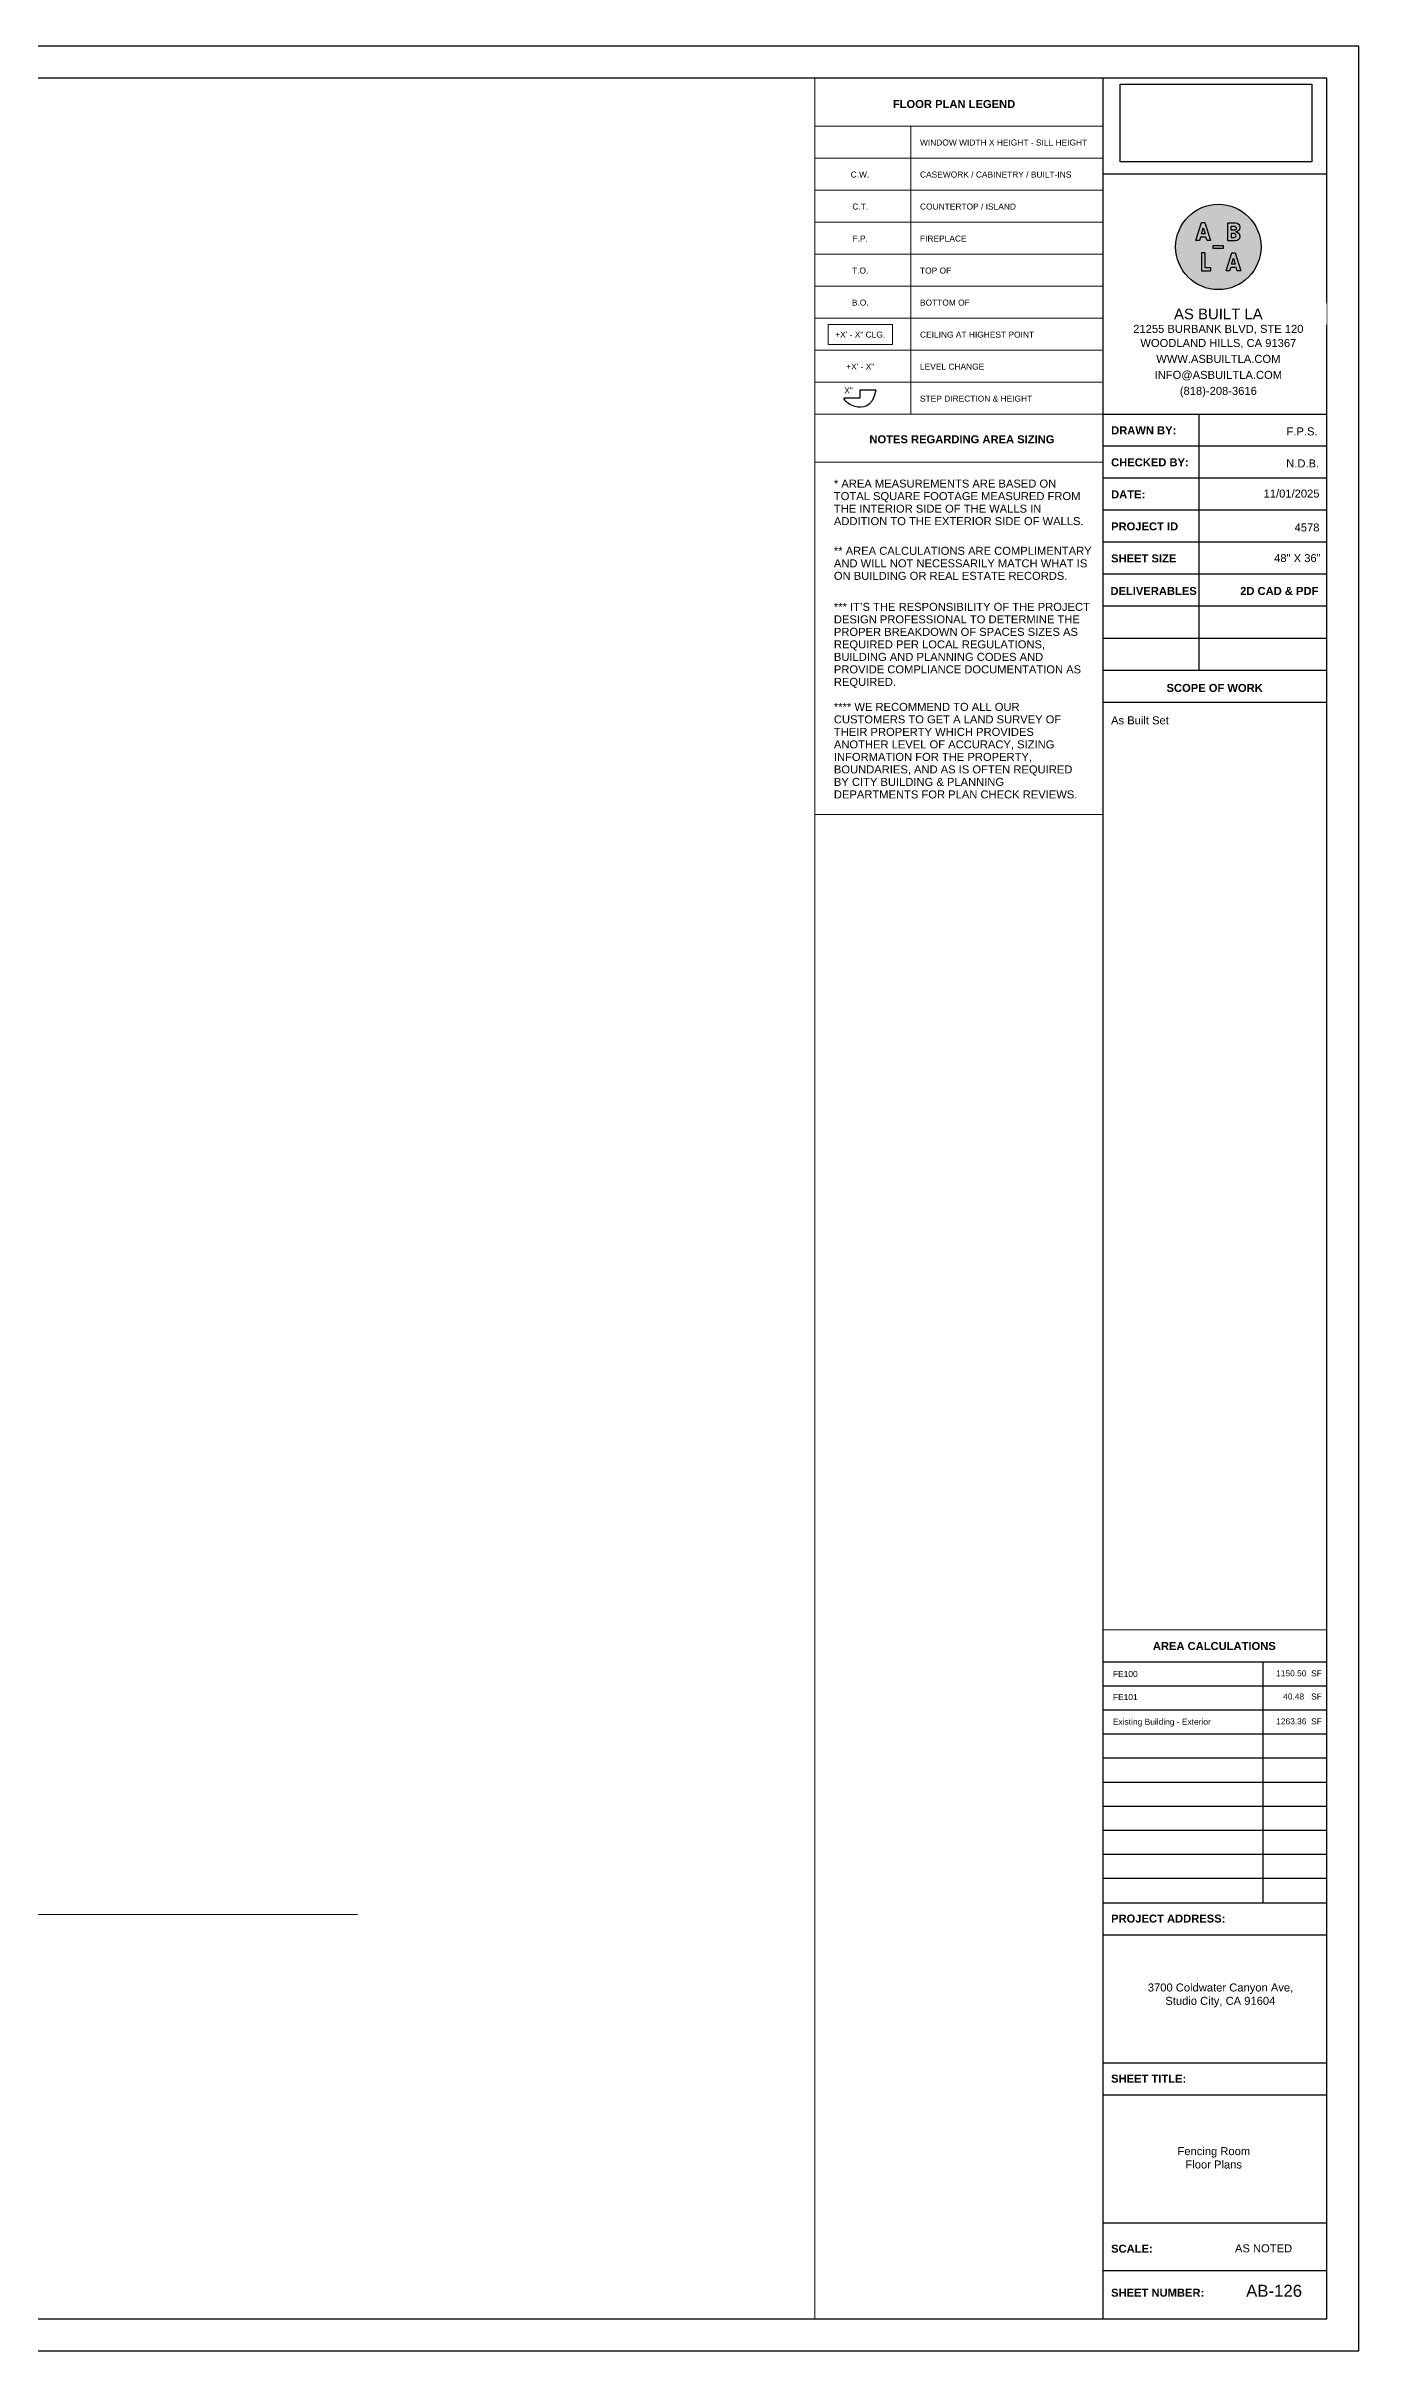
# Model space of a CAD drawing. Header units: inches. Extents: x -2078 to 106214, y -964 to 6385.
# Drawn here: x 102326 to 103310, y 2929 to 4657 of the extents above; entities that cross this region are included whole.
import ezdxf

# ---------------------------------------------------------------- set-up
doc = ezdxf.new("R2010")
doc.units = ezdxf.units.IN
doc.header["$MEASUREMENT"] = 0
doc.set_wipeout_variables(frame=1)
for name, color, linetype, lineweight in [('A-ANNO', 2, 'Continuous', 5), ('A-COLS', 3, 'Continuous', 9), ('A-DETAIL-2', 20, 'Continuous', 25), ('A-DETAIL-3', 40, 'Continuous', 15)]:
    doc.layers.add(name, color=color, linetype=linetype, lineweight=lineweight)
doc.layers.add('A-HATCH', color=9, linetype='Continuous')
doc.layers.add('A-TB', color=7, linetype='Continuous')
doc.styles.add('Arial_3', font='arial.ttf', dxfattribs={"height": 0.125})
doc.styles.add('Arial_4', font='arial.ttf', dxfattribs={"height": 3})
doc.styles.add('Arial_5', font='arial.ttf', dxfattribs={"height": 0.09375})
doc.styles.add('Arial_B_2', font='arialbd.ttf', dxfattribs={"height": 0.125})
doc.styles.add('JC', font='arial.ttf', dxfattribs={"height": 0.125})
picture_1 = doc.add_image_def('image1.png', size_in_pixel=(151, 61))

# ---------------------------------------------------------------- blocks, each defined once
blk = doc.blocks.new('JC_TB_48x36 - JC_TB_4836-1441736-Floor Plans')
at = {"layer": 'A-TB'}
for p, q in [((47.997, 24.012), (-0.003, 24.012)), ((47.997, -11.988), (47.997, 24.012)), ((47.497, 23.512), (0.747, 23.512)), ((47.497, 15.262), (43.997, 15.262)), ((47.497, 14.762), (43.997, 14.762)), ((47.497, 14.262), (43.997, 14.262)), ((43.997, -9.988), (47.497, -9.988)), ((47.497, -10.738), (43.997, -10.738)), ((0.747, -11.488), (47.497, -11.488)), ((-0.003, -11.988), (47.997, -11.988))]:
    blk.add_line(p, q, dxfattribs=at)
at = {"layer": 'A-TB', "char_height": 0.125, "attachment_point": 1, "bg_fill": 3, "box_fill_scale": 1.25, "bg_fill_color": 256, "bg_fill_true_color": 13158600, "bg_fill_transparency": 0}
for s, insert, width, style in [('DRAWN BY:', (44.126, 18.073), 1.22463, 'Arial_B_2'), ('CHECKED BY:', (44.126, 17.573), 1.4645, 'Arial_B_2'), ('DATE:', (44.126, 17.073), 0.63441, 'Arial_B_2'), ('PROJECT ID', (44.126, 16.573), 1.26566, 'Arial_B_2'), ('SHEET SIZE', (44.126, 16.073), 1.23725, 'Arial_B_2'), ('48" X 36"', (46.673, 16.078), 0.87428, 'Arial_3'), ('SCOPE OF WORK', (44.992, 14.05), 1.82747, 'Arial_B_2'), ('PROJECT ADDRESS:', (44.126, -5.172), 2.14941, 'Arial_B_2'), ('SHEET TITLE:', (44.126, -7.672), 1.42031, 'Arial_B_2'), ('SCALE:', (44.126, -10.328), 0.77959, 'Arial_B_2'), ('AS NOTED', (46.061, -10.323), 1.08259, 'Arial_3'), ('SHEET NUMBER:', (44.126, -11.016), 1.76434, 'Arial_B_2')]:
    blk.add_mtext(s, dxfattribs=dict(at, insert=insert, width=width, style=style))
at = {"layer": 'A-TB'}
for p, q in [((43.997, 23.512), (43.997, -11.488)), ((47.497, -11.488), (47.497, 23.512)), ((47.497, 18.262), (43.997, 18.262)), ((45.497, 18.262), (45.497, 14.262)), ((47.497, 17.762), (43.997, 17.762)), ((47.497, 17.262), (43.997, 17.262)), ((47.497, 16.762), (43.997, 16.762)), ((47.497, 16.262), (43.997, 16.262)), ((47.497, 15.762), (43.997, 15.762)), ((47.497, 13.762), (43.997, 13.762)), ((43.997, -4.988), (47.497, -4.988)), ((43.997, -5.488), (47.497, -5.488)), ((43.997, -7.488), (47.497, -7.488)), ((43.997, -7.988), (47.497, -7.988))]:
    blk.add_line(p, q, dxfattribs=at)
blk = doc.blocks.new('Logo - ABLA - CAD Format')
at = {"layer": 'A-HATCH', "true_color": 0xc9ee63}
h = blk.add_hatch(color=71, dxfattribs=at)
h.dxf.hatch_style = 1
h.paths.add_polyline_path([(-0.71, 0.89), (-0.79, 0.62), (-0.62, 0.62)], flags=0)
h.paths.add_polyline_path([(0.6, 0.78), (0.74, 0.78, 1), (0.74, 0.98), (0.6, 0.98)], flags=0)
h.paths.add_polyline_path([(0.6, 0.44), (0.74, 0.44, 1), (0.74, 0.63), (0.6, 0.63)], flags=0)
h.paths.add_polyline_path([(0.62, -0.8), (0.79, -0.8), (0.71, -0.53)], flags=0)
h.paths.add_polyline_path([(-2, 0, 1), (2, 0, 1)])
h.paths.add_polyline_path([(0.8, 0.28), (0.44, 0.28), (0.44, 1.13), (0.8, 1.13, -1), (0.8, 0.71, -1)], flags=16)
h.paths.add_polyline_path([(0.74, 0.44), (0.6, 0.44), (0.6, 0.63), (0.74, 0.63, -1)], flags=0)
h.paths.add_polyline_path([(0.79, -0.27), (1.05, -1.12), (0.89, -1.12), (0.84, -0.96), (0.58, -0.96), (0.53, -1.12), (0.37, -1.12), (0.63, -0.27)], flags=16)
h.paths.add_polyline_path([(0.74, 0.78), (0.6, 0.78), (0.6, 0.98), (0.74, 0.98, -1)], flags=0)
h.paths.add_polyline_path([(0.71, -0.53), (0.79, -0.8), (0.62, -0.8)], flags=0)
h.paths.add_polyline_path([(0.25, 0.06), (0.25, -0.06), (-0.25, -0.06), (-0.25, 0.06)], flags=16)
h.paths.add_polyline_path([(-0.37, 0.3), (-0.53, 0.3), (-0.58, 0.46), (-0.84, 0.46), (-0.89, 0.3), (-1.05, 0.3), (-0.79, 1.15), (-0.63, 1.15)], flags=16)
h.paths.add_polyline_path([(-0.63, -0.27), (-0.63, -0.96), (-0.37, -0.96), (-0.37, -1.12), (-0.79, -1.12), (-0.79, -0.27)], flags=16)
h.paths.add_polyline_path([(-0.62, 0.62), (-0.79, 0.62), (-0.71, 0.89)], flags=0)
at = {"layer": 'A-HATCH'}
h = blk.add_hatch(color=250, dxfattribs=at)
h.dxf.hatch_style = 1
h.paths.add_polyline_path([(-0.63, 1.15), (-0.79, 1.15), (-1.05, 0.3), (-0.89, 0.3), (-0.84, 0.46), (-0.58, 0.46), (-0.53, 0.3), (-0.37, 0.3)])
h.paths.add_polyline_path([(-0.62, 0.62), (-0.79, 0.62), (-0.71, 0.89)], flags=16)
h.paths.add_polyline_path([(0.44, 0.28), (0.8, 0.28, 1), (0.8, 0.71, 1), (0.8, 1.13), (0.44, 1.13)])
h.paths.add_polyline_path([(0.6, 0.44), (0.6, 0.63), (0.74, 0.63, -1), (0.74, 0.44)], flags=16)
h.paths.add_polyline_path([(0.6, 0.78), (0.6, 0.98), (0.74, 0.98, -1), (0.74, 0.78)], flags=16)
h.paths.add_polyline_path([(0.37, -1.12), (0.53, -1.12), (0.58, -0.96), (0.84, -0.96), (0.89, -1.12), (1.05, -1.12), (0.79, -0.27), (0.63, -0.27)])
h.paths.add_polyline_path([(0.71, -0.53), (0.79, -0.8), (0.62, -0.8)], flags=16)
h.paths.add_polyline_path([(0.25, -0.06), (0.25, 0.06), (-0.25, 0.06), (-0.25, -0.06)])
h.paths.add_polyline_path([(-0.79, -1.12), (-0.37, -1.12), (-0.37, -0.96), (-0.63, -0.96), (-0.63, -0.27), (-0.79, -0.27)])
at = {"layer": 'A-HATCH', "true_color": 0xc9ee63}
h = blk.add_hatch(color=71, dxfattribs=at)
h.dxf.hatch_style = 1
h.paths.add_polyline_path([(-0.71, 0.89), (-0.79, 0.62), (-0.62, 0.62)])
h.paths.add_polyline_path([(0.74, 0.78, 1), (0.74, 0.98), (0.6, 0.98), (0.6, 0.78)])
h.paths.add_polyline_path([(0.6, 0.63), (0.6, 0.44), (0.74, 0.44, 1), (0.74, 0.63)])
h.paths.add_polyline_path([(0.62, -0.8), (0.79, -0.8), (0.71, -0.53)])
blk.add_circle((0, 0), 2)
at = {"layer": 'A-HATCH', "color": 250}
for points in [[(-0.63, 1.15), (-0.37, 0.3), (-0.53, 0.3), (-0.58, 0.46), (-0.84, 0.46), (-0.89, 0.3), (-1.05, 0.3), (-0.79, 1.15)], [(-0.71, 0.89), (-0.62, 0.62), (-0.79, 0.62)], [(0.25, 0.06), (-0.25, 0.06), (-0.25, -0.06), (0.25, -0.06)], [(0.79, -0.27), (1.05, -1.12), (0.89, -1.12), (0.84, -0.96), (0.58, -0.96), (0.53, -1.12), (0.37, -1.12), (0.63, -0.27)], [(0.71, -0.53), (0.79, -0.8), (0.62, -0.8)]]:
    blk.add_lwpolyline(points, close=True, dxfattribs=at)
for points in [[(0.8, 0.71, -1), (0.8, 0.28), (0.44, 0.28), (0.44, 1.13), (0.8, 1.13, -1)], [(0.6, 0.98), (0.74, 0.98, -1), (0.74, 0.78), (0.6, 0.78)], [(0.6, 0.44), (0.74, 0.44, 1), (0.74, 0.63), (0.6, 0.63)]]:
    blk.add_lwpolyline(points, format="xyb", close=True, dxfattribs=at)
for points in [[(-0.79, -0.27), (-0.79, -1.12), (-0.37, -1.12)], [(-0.63, -0.27), (-0.79, -0.27)], [(-0.63, -0.27), (-0.63, -0.96), (-0.37, -0.96)], [(-0.37, -0.96), (-0.37, -1.12)]]:
    blk.add_lwpolyline(points, dxfattribs=at)
blk = doc.blocks.new('TB-INFO-ABLA')
blk.add_wipeout([(168, 180), (168, 0), (0, 0), (0, 180)])
blk.add_wipeout([(168, 180), (168, 0), (0, 0), (0, 180)])
at = {"xscale": 16, "yscale": 16, "zscale": 16}
blk.add_blockref('Logo - ABLA - CAD Format', (86.6, 125.4), dxfattribs=at)
at = {"char_height": 6, "width": 168.619, "attachment_point": 2, "style": 'JC', "bg_fill": 2}
for s, insert in [('21255 BURBANK BLVD, STE 120', (86.6, 67)), ('(818)-208-3616', (86.6, 20.5))]:
    blk.add_mtext(s, dxfattribs=dict(at, insert=insert))
for s, insert in [('WOODLAND HILLS, CA 91367', (86.6, 56.4)), ('INFO@ASBUILTLA.COM', (86.6, 32.5))]:
    blk.add_mtext(s, dxfattribs=dict(at, insert=insert))
at = {"insert": (86.6, 44.5), "char_height": 6, "width": 168.619, "attachment_point": 2, "style": 'JC', "bg_fill": 2}
blk.add_mtext('WWW.ASBUILTLA.COM', dxfattribs=at)
blk.add_lwpolyline([(168, 180), (0, 180), (0, 0), (168, 0)], close=True)
at = {"insert": (86.6, 75.1), "char_height": 8, "width": 154.347, "attachment_point": 5, "style": 'JC', "bg_fill": 2}
blk.add_mtext('AS BUILT LA ', dxfattribs=at)

msp = doc.modelspace()

# ---------------------------------------------------------------- linework, layer by layer
at = {"layer": 'A-COLS', "lineweight": 9}
msp.add_line((101352.151, 3255.975), (102559.13, 3255.975), dxfattribs=at)
at = {"layer": 'A-DETAIL-2'}
for p, q in [((102935.714, 4392.709), (102923.714, 4392.709)), ((102947.714, 4398.582), (102935.714, 4398.582)), ((102935.714, 4398.582), (102935.714, 4392.709)), ((103117.88, 3445.347), (103285.88, 3445.347)), ((103237.88, 3445.347), (103237.88, 3264.663)), ((103117.88, 3427.347), (103285.88, 3427.347)), ((103117.88, 3409.347), (103285.88, 3409.347)), ((103117.88, 3391.347), (103285.88, 3391.347)), ((103117.88, 3373.347), (103285.88, 3373.347)), ((103117.88, 3355.005), (103285.88, 3355.005)), ((103117.88, 3337.005), (103285.88, 3337.005)), ((103117.88, 3319.005), (103285.88, 3319.005)), ((103117.88, 3301.005), (103285.88, 3301.005)), ((103117.88, 3283.005), (103285.88, 3283.005))]:
    msp.add_line(p, q, dxfattribs=at)
msp.add_open_spline([(102947.714, 4398.582), (102945.092, 4385.097), (102931.815, 4385.097), (102925.634, 4389.146), (102923.714, 4392.709)], degree=3, knots=[0, 0, 0, 0, 0.0199103671, 0.0342127174, 0.0342127174, 0.0342127174, 0.0342127174], dxfattribs=at)
at = {"layer": 'A-DETAIL-3', "lineweight": 9}
for p, q in [((103117.88, 4632.663), (102901.88, 4632.663)), ((102901.88, 4632.663), (102901.88, 4380.663)), ((102901.88, 4632.663), (102901.88, 2952.663)), ((103117.88, 4380.663), (103117.88, 4632.663)), ((103117.88, 4632.663), (103117.88, 4596.663)), ((103117.88, 4596.663), (102901.88, 4596.663)), ((102973.88, 4596.663), (102973.88, 4380.663)), ((103117.88, 4572.663), (102901.88, 4572.663)), ((103117.88, 4548.663), (102901.88, 4548.663)), ((103117.88, 4524.663), (102901.88, 4524.663)), ((103117.88, 4500.663), (102901.88, 4500.663)), ((103117.88, 4476.663), (102901.88, 4476.663)), ((103117.88, 4452.663), (102901.88, 4452.663)), ((103117.88, 4428.663), (102901.88, 4428.663)), ((103117.88, 4404.663), (102901.88, 4404.663)), ((103117.88, 4380.663), (102901.88, 4380.663)), ((102901.88, 4380.663), (102901.88, 4080.663)), ((103117.88, 4380.663), (102901.88, 4380.663)), ((102901.88, 4344.663), (103117.88, 4344.663)), ((102901.88, 4080.663), (103117.88, 4080.663)), ((103285.88, 3469.347), (103117.88, 3469.347)), ((103117.88, 3469.347), (103117.88, 3264.663)), ((103285.88, 3301.321), (103285.88, 3469.347))]:
    msp.add_line(p, q, dxfattribs=at)

# ---------------------------------------------------------------- texts
at = {"layer": 'A-ANNO', "lineweight": 50, "char_height": 6, "attachment_point": 1}
for s, insert, width, style in [('FLOOR PLAN LEGEND', (102960.478, 4616.231), 110.595, 'Arial_B_2'), ('NOTES REGARDING AREA SIZING', (102942.867, 4364.886), 166.4985, 'Arial_B_2'), ('* AREA MEASUREMENTS ARE BASED ON ', (102916.242, 4331.643), 205.131, 'Arial_3'), ('TOTAL SQUARE FOOTAGE MEASURED FROM ', (102916.242, 4322.268), 226.7955, 'Arial_3'), ('ADDITION TO THE EXTERIOR SIDE OF WALLS.', (102916.242, 4303.518), 227.4015, 'Arial_3'), ('THE INTERIOR SIDE OF THE WALLS IN ', (102916.242, 4312.893), 192.102, 'Arial_3'), ('AND WILL NOT NECESSARILY MATCH WHAT IS ', (102916.242, 4271.87), 234.0675, 'Arial_3'), ('** AREA CALCULATIONS ARE COMPLIMENTARY ', (102916.242, 4281.245), 236.946, 'Arial_3'), ('ON BUILDING OR REAL ESTATE RECORDS.', (102916.242, 4262.495), 212.2515, 'Arial_3'), ('2D CAD & PDF', (103220.848, 4251.147), 70.4475, 'Arial_B_2'), ('*** IT', (102916.242, 4239.247), 23.7855, 'Arial_3'), ('’', (102935.867, 4239.247), 2.2725, 'Arial_3'), ('S THE RESPONSIBILITY OF THE PROJECT ', (102937.742, 4239.247), 209.979, 'Arial_3'), ('DESIGN PROFESSIONAL TO DETERMINE THE ', (102916.242, 4229.872), 226.4925, 'Arial_3'), ('PROPER BREAKDOWN OF SPACES SIZES AS ', (102916.242, 4220.497), 225.735, 'Arial_3'), ('REQUIRED PER LOCAL REGULATIONS, ', (102916.242, 4211.122), 194.6775, 'Arial_3'), ('BUILDING AND PLANNING CODES AND ', (102916.242, 4201.747), 192.8595, 'Arial_3'), ('PROVIDE COMPLIANCE DOCUMENTATION AS ', (102916.242, 4192.372), 227.25, 'Arial_3'), ('REQUIRED.', (102916.242, 4182.997), 56.358, 'Arial_3'), ('**** WE RECOMMEND TO ALL OUR ', (102916.242, 4164.249), 171.6495, 'Arial_3'), ('CUSTOMERS TO GET A LAND SURVEY OF ', (102916.242, 4154.874), 209.5245, 'Arial_3'), ('ANOTHER LEVEL OF ACCURACY, SIZING ', (102916.242, 4136.124), 203.313, 'Arial_3'), ('THEIR PROPERTY WHICH PROVIDES ', (102916.242, 4145.499), 185.133, 'Arial_3'), ('BOUNDARIES, AND AS IS OFTEN REQUIRED ', (102916.242, 4117.374), 219.8265, 'Arial_3'), ('INFORMATION FOR THE PROPERTY, ', (102916.242, 4126.749), 182.8605, 'Arial_3'), ('BY CITY BUILDING & PLANNING ', (102916.242, 4107.999), 157.7115, 'Arial_3'), ('DEPARTMENTS FOR PLAN CHECK REVIEWS.', (102916.242, 4098.624), 221.796, 'Arial_3'), ('AREA CALCULATIONS', (103155.381, 3460.135), 109.383, 'Arial_B_2')]:
    msp.add_mtext(s, dxfattribs=dict(at, insert=insert, width=width, style=style))
at = {"layer": 'A-ANNO', "char_height": 4.5, "attachment_point": 1, "style": 'Arial_5'}
for s, insert, width in [('WINDOW WIDTH X HEIGHT - SILL HEIGHT', (102980.786, 4586.626), 153.924), ('C.W.', (102928.841, 4562.626), 17.4225), ('CASEWORK / CABINETRY / BUILT-INS', (102980.786, 4562.626), 139.077), ('C.T.', (102930.091, 4538.626), 14.544), ('COUNTERTOP / ISLAND', (102980.786, 4538.626), 88.3245), ('F.P.', (102930.216, 4514.626), 14.0895), ('FIREPLACE', (102980.786, 4514.626), 42.723), ('T.O.', (102929.841, 4490.626), 14.9985), ('TOP OF', (102980.786, 4490.626), 28.785), ('B.O.', (102929.716, 4466.626), 15.453), ('BOTTOM OF ', (102980.786, 4466.626), 48.177), ('+X\' - X" CLG.', (102917.222, 4442.626), 45.753), ('CEILING AT HIGHEST POINT', (102980.786, 4442.626), 104.535), ('+X\' - X"', (102925.466, 4418.626), 25.6035), ('LEVEL CHANGE', (102980.786, 4418.626), 59.2365), ('X"', (102924.03, 4400.745), 7.7265), ('STEP DIRECTION & HEIGHT', (102980.786, 4394.626), 103.02), ('1150.50  SF', (103247.831, 3438.9), 41.6625), ('FE100', (103125.469, 3438.462), 22.5735), ('40.48   SF', (103253.081, 3421.543), 35.2995), ('FE101', (103125.469, 3421.104), 22.5735), ('Existing Building - Exterior', (103125.469, 3402.592), 89.5365), ('1263.36  SF', (103247.831, 3402.9), 41.6625)]:
    msp.add_mtext(s, dxfattribs=dict(at, insert=insert, width=width))
at = {"layer": 'A-TB', "attachment_point": 1, "bg_fill": 2}
for s, insert, char_height, width, style in [('F.P.S.', (103255.6, 4370.778), 6, 19.392, 'Arial_3'), ('N.D.B.', (103255.395, 4346.778), 6, 29.997, 'Arial_3'), ('4578', (103261.65, 4298.778), 6, 22.422, 'Arial_3'), ('As Built Set', (103124.06, 4154.153), 6, 52.8735, 'Arial_3'), ('\\pi9.96955;Fencing Room\\P\\pi15.91839;Floor Plans', (103163.884, 3081.427), 6, 73.21878, 'Arial_3'), ('AB-126', (103225.31, 2978.229), 9, 50.904, 'Arial_4')]:
    msp.add_mtext(s, dxfattribs=dict(at, insert=insert, char_height=char_height, width=width, style=style))

# ---------------------------------------------------------------- next in the draw order: linework, layer by layer
at = {"layer": 'A-DETAIL-3', "lineweight": 9}
msp.add_line((103117.88, 4080.663), (103117.88, 4380.663), dxfattribs=at)

# ---------------------------------------------------------------- next in the draw order: block references
at = {"layer": 'A-TB', "xscale": 48, "yscale": 48, "zscale": 48}
msp.add_blockref('JC_TB_48x36 - JC_TB_4836-1441736-Floor Plans', (101006.03, 3504.063), dxfattribs=at)

# ---------------------------------------------------------------- next in the draw order: linework, layer by layer
at = {"layer": 'A-ANNO', "flags": 128}
msp.add_lwpolyline([(102912.007, 4447.841), (102960.23, 4447.841), (102960.23, 4432.904), (102912.007, 4432.904)], close=True, dxfattribs=at)
at = {"layer": 'A-DETAIL-2'}
for p, q in [((103117.88, 3445.347), (103285.88, 3445.347)), ((103237.88, 3445.347), (103237.88, 3264.663)), ((103117.88, 3427.347), (103285.88, 3427.347)), ((103117.88, 3409.347), (103285.88, 3409.347)), ((103117.88, 3391.347), (103285.88, 3391.347)), ((103117.88, 3373.347), (103285.88, 3373.347)), ((103117.88, 3355.005), (103285.88, 3355.005)), ((103117.88, 3337.005), (103285.88, 3337.005)), ((103117.88, 3319.005), (103285.88, 3319.005)), ((103117.88, 3301.005), (103285.88, 3301.005)), ((103117.88, 3283.005), (103285.88, 3283.005))]:
    msp.add_line(p, q, dxfattribs=at)
at = {"layer": 'A-DETAIL-3', "lineweight": 9}
for p, q in [((103285.88, 3469.347), (103117.88, 3469.347)), ((103117.88, 3469.347), (103117.88, 3264.663)), ((103285.88, 3301.321), (103285.88, 3469.347))]:
    msp.add_line(p, q, dxfattribs=at)

# ---------------------------------------------------------------- next in the draw order: block references
msp.add_blockref('TB-INFO-ABLA', (103117.88, 4380.663))

# ---------------------------------------------------------------- next in the draw order: texts
at = {"layer": 'A-ANNO', "lineweight": 50, "char_height": 6, "attachment_point": 1, "style": 'Arial_B_2'}
for s, insert, width in [('DELIVERABLES', (103123.582, 4251.147), 70.4475), ('AREA CALCULATIONS', (103155.381, 3460.135), 109.383)]:
    msp.add_mtext(s, dxfattribs=dict(at, insert=insert, width=width))
at = {"layer": 'A-TB', "insert": (103238.406, 4324.179), "char_height": 6, "width": 43.68542, "attachment_point": 1, "style": 'Arial_3', "bg_fill": 3, "box_fill_scale": 1.25, "bg_fill_color": 256, "bg_fill_true_color": 13158600, "bg_fill_transparency": 0}
msp.add_mtext('11/01/2025', dxfattribs=at)
at = {"layer": 'A-TB', "insert": (103139.907, 3204.129), "char_height": 6, "width": 131.3505, "attachment_point": 1, "style": 'Arial_3', "bg_fill": 2}
msp.add_mtext('\\pi11.70799;3700 Coldwater Canyon Ave,\\P\\pi24.83146;Studio City, CA 91604', dxfattribs=at)

# ---------------------------------------------------------------- next in the draw order: pictures from other files: only their frames are drawn
at = {"color": 7, "true_color": 0xffffff}
image = msp.add_image(picture_1, insert=(103130.896, 4569.991), size_in_units=(143.644, 58.028), dxfattribs=at)
image.dxf.flags = 15

doc.saveas('drawing.dxf')
